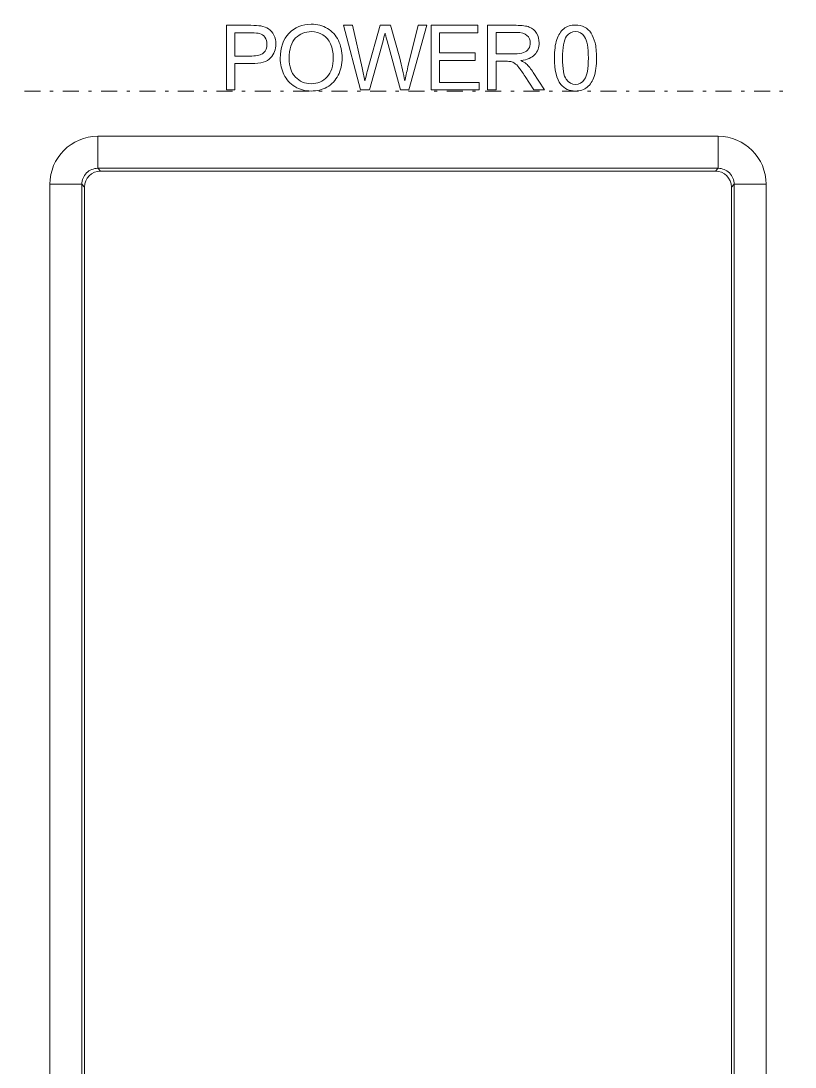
# Model space of a CAD drawing. Header units: millimetres. Extents: x 33157 to 59611, y -29750 to 1750.
# Drawn here: x 54908.08 to 54932.28, y 95.37 to 128.07 of the extents above; entities that cross this region are included whole.
import ezdxf

# ---------------------------------------------------------------- set-up
doc = ezdxf.new("R2010")
doc.units = ezdxf.units.MM
doc.linetypes.add('New Line1', pattern=[1.2, 0.5, -0.3, 0.1, -0.3])
doc.layers.get('0').update_dxf_attribs({"lineweight": 18})

msp = doc.modelspace()

# ---------------------------------------------------------------- linework, layer by layer
at = {"lineweight": 9}
for p, q in [((54910.489, 124.458), (54910.489, 123.458)), ((54929.872, 124.458), (54929.872, 123.458)), ((54908.989, 122.958), (54908.989, 68.126)), ((54909.989, 122.958), (54909.989, 68.126)), ((54930.372, 122.958), (54930.372, 68.126)), ((54931.372, 122.958), (54931.372, 68.126)), ((54910.074, 122.873), (54910.074, 68.211)), ((54930.286, 122.873), (54930.286, 68.211))]:
    msp.add_line(p, q, dxfattribs=at)
for points, knots in [([(54914.506, 125.907), (54914.506, 125.907), (54914.506, 127.928), (54914.506, 127.928), (54914.506, 127.928), (54915.269, 127.928), (54915.269, 127.928), (54915.403, 127.928), (54915.506, 127.921), (54915.577, 127.908), (54915.676, 127.892), (54915.759, 127.86), (54915.826, 127.814), (54915.894, 127.768), (54915.948, 127.703), (54915.989, 127.619), (54916.03, 127.536), (54916.05, 127.444), (54916.05, 127.344), (54916.05, 127.173), (54915.995, 127.028), (54915.886, 126.909), (54915.777, 126.79), (54915.579, 126.731), (54915.293, 126.731), (54915.293, 126.731), (54914.774, 126.731), (54914.774, 126.731), (54914.774, 126.731), (54914.774, 125.907), (54914.774, 125.907), (54914.774, 125.907), (54914.506, 125.907), (54914.506, 125.907)], [0, 0, 0, 0, 139477.577498, 139477.577498, 139477.577498, 278955.154996, 278955.154996, 278955.154996, 418432.732494, 418432.732494, 418432.732494, 557910.309992, 557910.309992, 557910.309992, 697387.88749, 697387.88749, 697387.88749, 836865.464988, 836865.464988, 836865.464988, 976343.042486, 976343.042486, 976343.042486, 1115820.619984, 1115820.619984, 1115820.619984, 1255298.197482, 1255298.197482, 1255298.197482, 1394775.77498, 1394775.77498, 1394775.77498, 1534253.352478, 1534253.352478, 1534253.352478, 1534253.352478]), ([(54916.189, 126.89), (54916.189, 127.225), (54916.279, 127.488), (54916.46, 127.677), (54916.64, 127.867), (54916.872, 127.961), (54917.157, 127.961), (54917.344, 127.961), (54917.512, 127.917), (54917.662, 127.828), (54917.811, 127.739), (54917.926, 127.615), (54918.004, 127.455), (54918.083, 127.296), (54918.122, 127.116), (54918.122, 126.914), (54918.122, 126.709), (54918.081, 126.526), (54917.998, 126.365), (54917.915, 126.203), (54917.798, 126.08), (54917.647, 125.998), (54917.495, 125.914), (54917.331, 125.873), (54917.156, 125.873), (54916.965, 125.873), (54916.795, 125.919), (54916.645, 126.011), (54916.496, 126.103), (54916.382, 126.228), (54916.305, 126.387), (54916.228, 126.545), (54916.189, 126.713), (54916.189, 126.89)], [0, 0, 0, 0, 139483.703244, 139483.703244, 139483.703244, 278967.406488, 278967.406488, 278967.406488, 418451.109733, 418451.109733, 418451.109733, 557934.812977, 557934.812977, 557934.812977, 697418.516221, 697418.516221, 697418.516221, 836902.219465, 836902.219465, 836902.219465, 976385.92271, 976385.92271, 976385.92271, 1115869.625954, 1115869.625954, 1115869.625954, 1255353.329198, 1255353.329198, 1255353.329198, 1394837.032442, 1394837.032442, 1394837.032442, 1534320.735687, 1534320.735687, 1534320.735687, 1534320.735687]), ([(54918.697, 125.907), (54918.697, 125.907), (54918.165, 127.928), (54918.165, 127.928), (54918.165, 127.928), (54918.443, 127.928), (54918.443, 127.928), (54918.443, 127.928), (54918.746, 126.603), (54918.746, 126.603), (54918.778, 126.464), (54918.808, 126.326), (54918.833, 126.19), (54918.886, 126.405), (54918.917, 126.529), (54918.926, 126.562), (54918.926, 126.562), (54919.308, 127.928), (54919.308, 127.928), (54919.308, 127.928), (54919.63, 127.928), (54919.63, 127.928), (54919.63, 127.928), (54919.92, 126.904), (54919.92, 126.904), (54919.991, 126.65), (54920.043, 126.412), (54920.077, 126.19), (54920.104, 126.317), (54920.138, 126.463), (54920.18, 126.628), (54920.18, 126.628), (54920.496, 127.928), (54920.496, 127.928), (54920.496, 127.928), (54920.764, 127.928), (54920.764, 127.928), (54920.764, 127.928), (54920.211, 125.907), (54920.211, 125.907), (54920.211, 125.907), (54919.951, 125.907), (54919.951, 125.907), (54919.951, 125.907), (54919.527, 127.446), (54919.527, 127.446), (54919.492, 127.575), (54919.47, 127.654), (54919.462, 127.683), (54919.439, 127.591), (54919.418, 127.512), (54919.4, 127.447), (54919.4, 127.447), (54918.976, 125.907), (54918.976, 125.907), (54918.976, 125.907), (54918.697, 125.907), (54918.697, 125.907)], [0, 0, 0, 0, 136512.147689, 136512.147689, 136512.147689, 273024.295378, 273024.295378, 273024.295378, 409536.443067, 409536.443067, 409536.443067, 546048.590756, 546048.590756, 546048.590756, 682560.738446, 682560.738446, 682560.738446, 819072.886135, 819072.886135, 819072.886135, 955585.033824, 955585.033824, 955585.033824, 1092097.181513, 1092097.181513, 1092097.181513, 1228609.329202, 1228609.329202, 1228609.329202, 1365121.476891, 1365121.476891, 1365121.476891, 1501633.62458, 1501633.62458, 1501633.62458, 1638145.772269, 1638145.772269, 1638145.772269, 1774657.919959, 1774657.919959, 1774657.919959, 1911170.067648, 1911170.067648, 1911170.067648, 2047682.215337, 2047682.215337, 2047682.215337, 2184194.363026, 2184194.363026, 2184194.363026, 2320706.510715, 2320706.510715, 2320706.510715, 2457218.658404, 2457218.658404, 2457218.658404, 2593730.806093, 2593730.806093, 2593730.806093, 2593730.806093]), ([(54920.9, 125.907), (54920.9, 125.907), (54920.9, 127.928), (54920.9, 127.928), (54920.9, 127.928), (54922.359, 127.928), (54922.359, 127.928), (54922.359, 127.928), (54922.359, 127.69), (54922.359, 127.69), (54922.359, 127.69), (54921.168, 127.69), (54921.168, 127.69), (54921.168, 127.69), (54921.168, 127.07), (54921.168, 127.07), (54921.168, 127.07), (54922.283, 127.07), (54922.283, 127.07), (54922.283, 127.07), (54922.283, 126.833), (54922.283, 126.833), (54922.283, 126.833), (54921.168, 126.833), (54921.168, 126.833), (54921.168, 126.833), (54921.168, 126.144), (54921.168, 126.144), (54921.168, 126.144), (54922.407, 126.144), (54922.407, 126.144), (54922.407, 126.144), (54922.407, 125.907), (54922.407, 125.907), (54922.407, 125.907), (54920.9, 125.907), (54920.9, 125.907)], [0, 0, 0, 0, 138897.972319, 138897.972319, 138897.972319, 277795.944638, 277795.944638, 277795.944638, 416693.916957, 416693.916957, 416693.916957, 555591.889276, 555591.889276, 555591.889276, 694489.861595, 694489.861595, 694489.861595, 833387.833915, 833387.833915, 833387.833915, 972285.806234, 972285.806234, 972285.806234, 1111183.778553, 1111183.778553, 1111183.778553, 1250081.750872, 1250081.750872, 1250081.750872, 1388979.723191, 1388979.723191, 1388979.723191, 1527877.69551, 1527877.69551, 1527877.69551, 1666775.667829, 1666775.667829, 1666775.667829, 1666775.667829]), ([(54922.665, 125.907), (54922.665, 125.907), (54922.665, 127.928), (54922.665, 127.928), (54922.665, 127.928), (54923.561, 127.928), (54923.561, 127.928), (54923.741, 127.928), (54923.878, 127.909), (54923.971, 127.873), (54924.065, 127.837), (54924.14, 127.773), (54924.196, 127.681), (54924.252, 127.589), (54924.279, 127.488), (54924.279, 127.377), (54924.279, 127.233), (54924.233, 127.112), (54924.14, 127.014), (54924.048, 126.916), (54923.905, 126.854), (54923.711, 126.827), (54923.782, 126.793), (54923.835, 126.759), (54923.872, 126.726), (54923.95, 126.655), (54924.024, 126.565), (54924.093, 126.457), (54924.093, 126.457), (54924.443, 125.907), (54924.443, 125.907), (54924.443, 125.907), (54924.109, 125.907), (54924.109, 125.907), (54924.109, 125.907), (54923.841, 126.327), (54923.841, 126.327), (54923.764, 126.449), (54923.699, 126.542), (54923.649, 126.606), (54923.598, 126.671), (54923.553, 126.715), (54923.513, 126.741), (54923.474, 126.767), (54923.433, 126.785), (54923.391, 126.795), (54923.361, 126.801), (54923.312, 126.804), (54923.243, 126.804), (54923.243, 126.804), (54922.933, 126.804), (54922.933, 126.804), (54922.933, 126.804), (54922.933, 125.907), (54922.933, 125.907), (54922.933, 125.907), (54922.665, 125.907), (54922.665, 125.907)], [0, 0, 0, 0, 136525.552321, 136525.552321, 136525.552321, 273051.104643, 273051.104643, 273051.104643, 409576.656964, 409576.656964, 409576.656964, 546102.209285, 546102.209285, 546102.209285, 682627.761606, 682627.761606, 682627.761606, 819153.313928, 819153.313928, 819153.313928, 955678.866249, 955678.866249, 955678.866249, 1092204.41857, 1092204.41857, 1092204.41857, 1228729.970891, 1228729.970891, 1228729.970891, 1365255.523213, 1365255.523213, 1365255.523213, 1501781.075534, 1501781.075534, 1501781.075534, 1638306.627855, 1638306.627855, 1638306.627855, 1774832.180176, 1774832.180176, 1774832.180176, 1911357.732498, 1911357.732498, 1911357.732498, 2047883.284819, 2047883.284819, 2047883.284819, 2184408.83714, 2184408.83714, 2184408.83714, 2320934.389461, 2320934.389461, 2320934.389461, 2457459.941783, 2457459.941783, 2457459.941783, 2593985.494104, 2593985.494104, 2593985.494104, 2593985.494104]), ([(54924.756, 126.904), (54924.756, 127.143), (54924.78, 127.335), (54924.829, 127.481), (54924.878, 127.627), (54924.951, 127.74), (54925.048, 127.818), (54925.145, 127.897), (54925.266, 127.936), (54925.413, 127.936), (54925.521, 127.936), (54925.616, 127.914), (54925.699, 127.871), (54925.781, 127.827), (54925.848, 127.764), (54925.901, 127.682), (54925.954, 127.6), (54925.995, 127.5), (54926.025, 127.381), (54926.056, 127.263), (54926.071, 127.104), (54926.071, 126.904), (54926.071, 126.667), (54926.046, 126.475), (54925.998, 126.329), (54925.949, 126.183), (54925.876, 126.071), (54925.78, 125.992), (54925.683, 125.912), (54925.561, 125.873), (54925.413, 125.873), (54925.219, 125.873), (54925.066, 125.942), (54924.955, 126.081), (54924.822, 126.25), (54924.756, 126.524), (54924.756, 126.904)], [0, 0, 0, 0, 138911.899835, 138911.899835, 138911.899835, 277823.799669, 277823.799669, 277823.799669, 416735.699504, 416735.699504, 416735.699504, 555647.599338, 555647.599338, 555647.599338, 694559.499173, 694559.499173, 694559.499173, 833471.399007, 833471.399007, 833471.399007, 972383.298842, 972383.298842, 972383.298842, 1111295.198677, 1111295.198677, 1111295.198677, 1250207.098511, 1250207.098511, 1250207.098511, 1389118.998346, 1389118.998346, 1389118.998346, 1528030.89818, 1528030.89818, 1528030.89818, 1666942.798015, 1666942.798015, 1666942.798015, 1666942.798015]), ([(54914.774, 126.968), (54914.774, 126.968), (54915.296, 126.968), (54915.296, 126.968), (54915.469, 126.968), (54915.592, 127), (54915.665, 127.064), (54915.737, 127.129), (54915.773, 127.219), (54915.773, 127.336), (54915.773, 127.42), (54915.752, 127.493), (54915.709, 127.553), (54915.667, 127.613), (54915.61, 127.653), (54915.54, 127.673), (54915.495, 127.684), (54915.412, 127.69), (54915.291, 127.69), (54915.291, 127.69), (54914.774, 127.69), (54914.774, 127.69), (54914.774, 127.69), (54914.774, 126.968), (54914.774, 126.968)], [0, 0, 0, 0, 142119.39508, 142119.39508, 142119.39508, 284238.79016, 284238.79016, 284238.79016, 426358.185241, 426358.185241, 426358.185241, 568477.580321, 568477.580321, 568477.580321, 710596.975401, 710596.975401, 710596.975401, 852716.370481, 852716.370481, 852716.370481, 994835.765561, 994835.765561, 994835.765561, 1136955.160642, 1136955.160642, 1136955.160642, 1136955.160642]), ([(54916.466, 126.886), (54916.466, 126.643), (54916.531, 126.451), (54916.662, 126.311), (54916.793, 126.172), (54916.957, 126.102), (54917.154, 126.102), (54917.356, 126.102), (54917.521, 126.172), (54917.651, 126.313), (54917.781, 126.454), (54917.846, 126.655), (54917.846, 126.914), (54917.846, 127.079), (54917.818, 127.222), (54917.762, 127.344), (54917.707, 127.467), (54917.626, 127.562), (54917.519, 127.629), (54917.412, 127.696), (54917.292, 127.73), (54917.159, 127.73), (54916.969, 127.73), (54916.807, 127.665), (54916.67, 127.535), (54916.534, 127.405), (54916.466, 127.189), (54916.466, 126.886)], [0, 0, 0, 0, 141053.280174, 141053.280174, 141053.280174, 282106.560347, 282106.560347, 282106.560347, 423159.840521, 423159.840521, 423159.840521, 564213.120695, 564213.120695, 564213.120695, 705266.400869, 705266.400869, 705266.400869, 846319.681042, 846319.681042, 846319.681042, 987372.961216, 987372.961216, 987372.961216, 1128426.24139, 1128426.24139, 1128426.24139, 1269479.521563, 1269479.521563, 1269479.521563, 1269479.521563]), ([(54922.933, 127.036), (54922.933, 127.036), (54923.507, 127.036), (54923.507, 127.036), (54923.629, 127.036), (54923.724, 127.048), (54923.793, 127.074), (54923.862, 127.099), (54923.914, 127.139), (54923.949, 127.195), (54923.985, 127.251), (54924.003, 127.311), (54924.003, 127.376), (54924.003, 127.472), (54923.968, 127.551), (54923.899, 127.612), (54923.83, 127.674), (54923.721, 127.705), (54923.572, 127.705), (54923.572, 127.705), (54922.933, 127.705), (54922.933, 127.705), (54922.933, 127.705), (54922.933, 127.036), (54922.933, 127.036)], [0, 0, 0, 0, 142140.865155, 142140.865155, 142140.865155, 284281.730309, 284281.730309, 284281.730309, 426422.595464, 426422.595464, 426422.595464, 568563.460618, 568563.460618, 568563.460618, 710704.325773, 710704.325773, 710704.325773, 852845.190927, 852845.190927, 852845.190927, 994986.056082, 994986.056082, 994986.056082, 1137126.921236, 1137126.921236, 1137126.921236, 1137126.921236]), ([(54925.01, 126.903), (54925.01, 126.571), (54925.048, 126.349), (54925.126, 126.24), (54925.203, 126.131), (54925.299, 126.076), (54925.413, 126.076), (54925.527, 126.076), (54925.623, 126.131), (54925.701, 126.241), (54925.778, 126.351), (54925.817, 126.571), (54925.817, 126.903), (54925.817, 127.236), (54925.778, 127.457), (54925.701, 127.566), (54925.623, 127.675), (54925.527, 127.73), (54925.41, 127.73), (54925.297, 127.73), (54925.205, 127.682), (54925.137, 127.585), (54925.052, 127.462), (54925.01, 127.235), (54925.01, 126.903)], [0, 0, 0, 0, 142145.420334, 142145.420334, 142145.420334, 284290.840667, 284290.840667, 284290.840667, 426436.261001, 426436.261001, 426436.261001, 568581.681334, 568581.681334, 568581.681334, 710727.101668, 710727.101668, 710727.101668, 852872.522001, 852872.522001, 852872.522001, 995017.942335, 995017.942335, 995017.942335, 1137163.362668, 1137163.362668, 1137163.362668, 1137163.362668])]:
    msp.add_open_spline(points, degree=3, knots=knots)
at = {"linetype": 'New Line1', "lineweight": 20}
msp.add_open_spline([(54908.193, 125.873), (54908.193, 125.873), (54932.168, 125.873), (54932.168, 125.873)], degree=3, dxfattribs=at)
at = {"lineweight": 9}
for points in [[(54910.489, 124.458), (54909.66, 124.458), (54908.989, 123.787), (54908.989, 122.958)], [(54910.489, 124.458), (54910.489, 124.458), (54929.872, 124.458), (54929.872, 124.458)], [(54910.489, 124.458), (54910.489, 124.458), (54929.872, 124.458), (54929.872, 124.458)], [(54931.372, 122.958), (54931.371, 123.787), (54930.7, 124.458), (54929.872, 124.458)], [(54910.574, 123.373), (54910.298, 123.373), (54910.074, 123.149), (54910.074, 122.873)], [(54910.489, 123.458), (54910.489, 123.458), (54929.872, 123.458), (54929.872, 123.458)], [(54910.574, 123.373), (54910.574, 123.373), (54929.786, 123.373), (54929.786, 123.373)], [(54910.574, 123.373), (54910.574, 123.373), (54910.489, 123.458), (54910.489, 123.458)], [(54929.872, 123.458), (54929.872, 123.458), (54929.786, 123.373), (54929.786, 123.373)], [(54930.286, 122.873), (54930.286, 123.149), (54930.062, 123.373), (54929.786, 123.373)], [(54908.989, 122.958), (54908.989, 122.958), (54909.989, 122.958), (54909.989, 122.958)], [(54910.074, 122.873), (54910.074, 122.873), (54909.989, 122.958), (54909.989, 122.958)], [(54930.372, 122.958), (54930.372, 122.958), (54930.286, 122.873), (54930.286, 122.873)], [(54931.372, 122.958), (54931.372, 122.958), (54930.372, 122.958), (54930.372, 122.958)]]:
    msp.add_open_spline(points, degree=3, dxfattribs=at)
for points, knots in [([(54910.489, 123.458), (54910.356, 123.458), (54910.229, 123.406), (54910.135, 123.312), (54910.042, 123.218), (54909.989, 123.091), (54909.989, 122.958)], [0, 0, 0, 0, 171199.575776, 171199.575776, 171199.575776, 342399.151551, 342399.151551, 342399.151551, 342399.151551]), ([(54930.372, 122.958), (54930.372, 123.091), (54930.319, 123.218), (54930.225, 123.312), (54930.131, 123.406), (54930.004, 123.458), (54929.872, 123.458)], [0, 0, 0, 0, 171262.229206, 171262.229206, 171262.229206, 342524.458412, 342524.458412, 342524.458412, 342524.458412])]:
    msp.add_open_spline(points, degree=3, knots=knots, dxfattribs=at)

doc.saveas('drawing.dxf')
